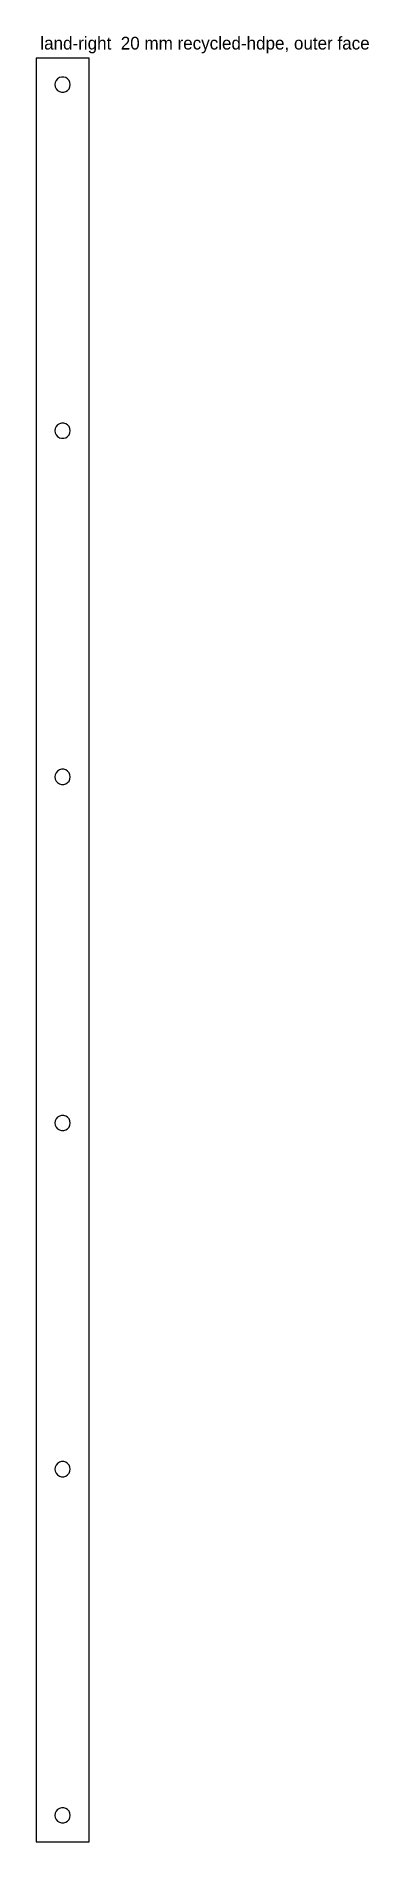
# Model space of a CAD drawing. Header units: millimetres. Extents: x 0 to 157, y 0 to 850.
import ezdxf

# ---------------------------------------------------------------- set-up
doc = ezdxf.new("R2010")
doc.units = ezdxf.units.MM
for name, color, linetype in [('CUT_OUTSIDE', 1, 'Continuous'), ('NOTES', 7, 'Continuous'), ('POCKET_12MM', 3, 'Continuous')]:
    doc.layers.add(name, color=color, linetype=linetype)

msp = doc.modelspace()

# ---------------------------------------------------------------- linework, layer by layer
at = {"layer": 'CUT_OUTSIDE'}
msp.add_lwpolyline([(0, 0), (25, 0), (25, 840), (0, 840), (0, 0)], close=True, dxfattribs=at)
at = {"layer": 'POCKET_12MM'}
for points in [[(8.9, 827.5), (9.05, 826.49), (9.47, 825.55), (10.14, 824.78), (11, 824.23), (11.99, 823.94), (13.01, 823.94), (14, 824.23), (14.86, 824.78), (15.53, 825.55), (15.95, 826.49), (16.1, 827.5), (15.95, 828.51), (15.53, 829.45), (14.86, 830.22), (14, 830.77), (13.01, 831.06), (11.99, 831.06), (11, 830.77), (10.14, 830.22), (9.47, 829.45), (9.05, 828.51), (8.9, 827.5)], [(8.9, 664.5), (9.05, 663.49), (9.47, 662.55), (10.14, 661.78), (11, 661.23), (11.99, 660.94), (13.01, 660.94), (14, 661.23), (14.86, 661.78), (15.53, 662.55), (15.95, 663.49), (16.1, 664.5), (15.95, 665.51), (15.53, 666.45), (14.86, 667.22), (14, 667.77), (13.01, 668.06), (11.99, 668.06), (11, 667.77), (10.14, 667.22), (9.47, 666.45), (9.05, 665.51), (8.9, 664.5)], [(8.9, 501.5), (9.05, 500.49), (9.47, 499.55), (10.14, 498.78), (11, 498.23), (11.99, 497.94), (13.01, 497.94), (14, 498.23), (14.86, 498.78), (15.53, 499.55), (15.95, 500.49), (16.1, 501.5), (15.95, 502.51), (15.53, 503.45), (14.86, 504.22), (14, 504.77), (13.01, 505.06), (11.99, 505.06), (11, 504.77), (10.14, 504.22), (9.47, 503.45), (9.05, 502.51), (8.9, 501.5)], [(8.9, 338.5), (9.05, 337.49), (9.47, 336.55), (10.14, 335.78), (11, 335.23), (11.99, 334.94), (13.01, 334.94), (14, 335.23), (14.86, 335.78), (15.53, 336.55), (15.95, 337.49), (16.1, 338.5), (15.95, 339.51), (15.53, 340.45), (14.86, 341.22), (14, 341.77), (13.01, 342.06), (11.99, 342.06), (11, 341.77), (10.14, 341.22), (9.47, 340.45), (9.05, 339.51), (8.9, 338.5)], [(8.9, 175.5), (9.05, 174.49), (9.47, 173.55), (10.14, 172.78), (11, 172.23), (11.99, 171.94), (13.01, 171.94), (14, 172.23), (14.86, 172.78), (15.53, 173.55), (15.95, 174.49), (16.1, 175.5), (15.95, 176.51), (15.53, 177.45), (14.86, 178.22), (14, 178.77), (13.01, 179.06), (11.99, 179.06), (11, 178.77), (10.14, 178.22), (9.47, 177.45), (9.05, 176.51), (8.9, 175.5)], [(8.9, 12.5), (9.05, 11.49), (9.47, 10.55), (10.14, 9.78), (11, 9.23), (11.99, 8.94), (13.01, 8.94), (14, 9.23), (14.86, 9.78), (15.53, 10.55), (15.95, 11.49), (16.1, 12.5), (15.95, 13.51), (15.53, 14.45), (14.86, 15.22), (14, 15.77), (13.01, 16.06), (11.99, 16.06), (11, 15.77), (10.14, 15.22), (9.47, 14.45), (9.05, 13.51), (8.9, 12.5)]]:
    msp.add_lwpolyline(points, close=True, dxfattribs=at)

# ---------------------------------------------------------------- texts
at = {"layer": 'NOTES'}
msp.add_text('land-right  20 mm recycled-hdpe, outer face', height=6, dxfattribs=at).set_placement((2, 844))

doc.saveas('drawing.dxf')
